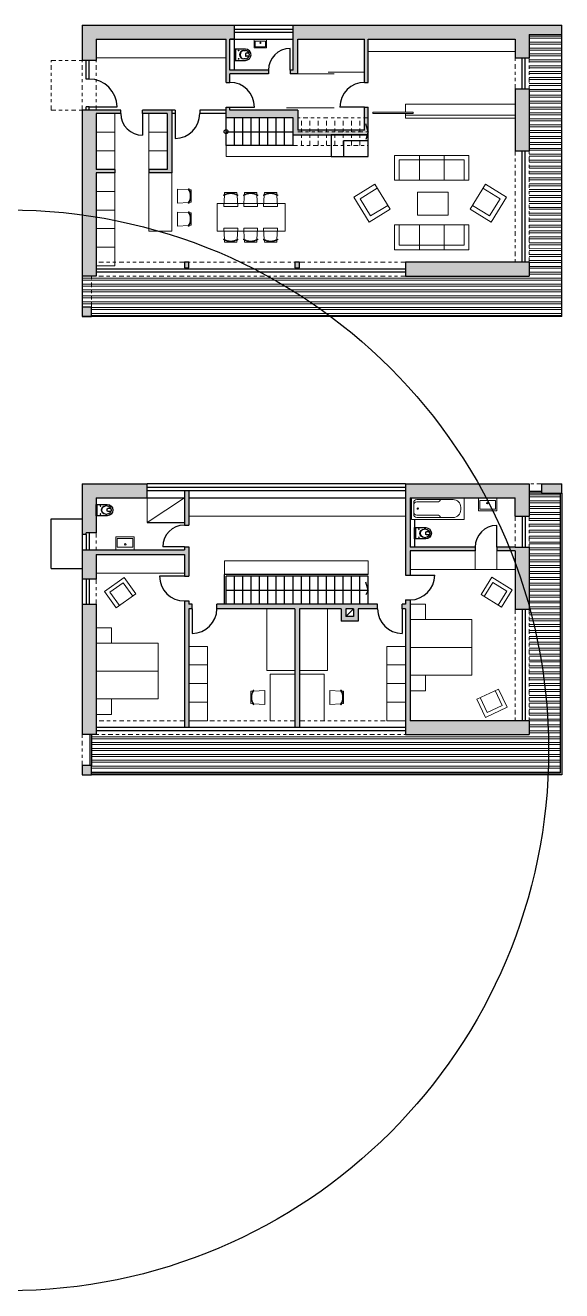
# Model space of a CAD drawing. Header units: millimetres. Extents: x -1097599 to -1097444, y -604198 to -604044.
# Drawn here: x -1097500.29 to -1097482.96, y -604084.94 to -604044.08 of the extents above; entities that cross this region are included whole.
import ezdxf

# ---------------------------------------------------------------- set-up
doc = ezdxf.new("R2010")
doc.units = ezdxf.units.MM
doc.linetypes.add('DIVIDE', pattern=[1.25, 0.5, -0.25, 0, -0.25, 0, -0.25])
doc.linetypes.add('ČERCHOVANÁ', pattern=[25.4, 12.7, -6.35, 0, -6.35])
doc.layers.add('FLOATING-WINDOWS', color=2, linetype='Continuous', plot=False)
for name, color, linetype in [('OSA', 7, 'ČERCHOVANÁ'), ('ZARIZOVAKY', 251, 'Continuous'), ('ZDIVO', 1, 'Continuous')]:
    doc.layers.add(name, color=color, linetype=linetype)
doc.layers.add('SRAFA', color=251, linetype='Continuous', lineweight=9)

# ---------------------------------------------------------------- blocks, each defined once
blk = doc.blocks.new('WC 540 Starck 3')
at = {"linetype": 'ByBlock'}
for p, q in [((81.017, 94.399), (80.66, 94.399)), ((80.982, 94.034), (80.982, 94.399)), ((81.017, 94.034), (81.017, 94.399)), ((80.568, 94.265), (80.637, 94.265)), ((80.568, 94.168), (80.637, 94.168)), ((80.657, 94.188), (80.657, 94.245)), ((80.66, 94.349), (80.713, 94.349)), ((80.713, 94.084), (80.66, 94.084)), ((80.66, 94.034), (81.017, 94.034))]:
    blk.add_line(p, q, dxfattribs=at)
for centre in [(80.88, 94.348), (80.88, 94.084)]:
    blk.add_circle(centre, 0.0102, dxfattribs=at)
for centre, radius, start, end in [((80.66, 94.216), 0.183, 90, 270), ((80.66, 94.216), 0.133, 90, 270), ((80.621, 94.216), 0.09, 165.9057, 194.0943), ((80.568, 94.23), 0.035, 90, 165.9057), ((80.568, 94.203), 0.035, 194.0943, 270), ((80.637, 94.245), 0.02, 360, 90), ((80.637, 94.188), 0.02, 270, 0), ((80.713, 94.216), 0.133, 270, 90), ((80.697, 94.216), 0.133, 276.5328, 83.4672)]:
    blk.add_arc(centre, radius, start, end, dxfattribs=at)
blk = doc.blocks.new('zidle450-p')
at = {"lineweight": 0}
for p, q in [((0.096, 0.228), (0.087, 0.233)), ((0.096, -0.228), (0.087, -0.233))]:
    blk.add_line(p, q, dxfattribs=at)
for points in [[(0.064, 0.204), (0, 0.2), (0, -0.2), (0.064, -0.204)], [(0.088, -0.205), (0.45, -0.225), (0.45, 0.225), (0.088, 0.205)]]:
    blk.add_lwpolyline(points, dxfattribs=at)
for centre, radius, start, end in [((0.45, 0), 0.436, 147.9324, 212.0676), ((0.45, 0), 0.416, 147.9482, 212.0518), ((0.085, 0.229), 0.005, 57.2679, 147.9324), ((0.093, 0.223), 0.005, 327.9482, 57.2679), ((0.085, -0.229), 0.005, 212.0676, 302.7321), ((0.093, -0.223), 0.005, 302.7321, 32.0518)]:
    blk.add_arc(centre, radius, start, end, dxfattribs=at)
blk = doc.blocks.new('sofa-3mist')
at = {"lineweight": 0}
for p, q in [((0, 0.8), (0, 0)), ((2.4, 0.8), (0, 0.8)), ((0.15, 0), (0.15, 0.65)), ((2.25, 0.65), (0.15, 0.65)), ((0.8, 0.8), (0.8, 0)), ((0.8, 0), (0.8, 0.8)), ((1.6, 0), (1.6, 0.8)), ((2.25, 0), (2.25, 0.65)), ((2.4, 0), (2.4, 0.8)), ((0, 0), (0.8, 0)), ((0.8, 0), (1.6, 0)), ((1.6, 0), (2.4, 0))]:
    blk.add_line(p, q, dxfattribs=at)
blk = doc.blocks.new('vana170')
at = {"linetype": 'Continuous', "lineweight": 0}
for p, q in [((1.7, 0.7), (0, 0.7)), ((0, 0.7), (0, 0)), ((0.07, 0.54), (0.07, 0.16)), ((1.34, 0.64), (0.17, 0.64)), ((0.837, 0.562), (0.17, 0.562)), ((1.7, 0), (1.7, 0.7)), ((0, 0), (1.7, 0)), ((0.837, 0.138), (0.17, 0.138)), ((0.17, 0.06), (1.34, 0.06)), ((1.59, 0.31), (1.59, 0.39))]:
    blk.add_line(p, q, dxfattribs=at)
blk.add_circle((0.2, 0.35), 0.0232, dxfattribs=at)
for centre, radius, start, end in [((0.17, 0.54), 0.1, 90, 180), ((0.17, 0.462), 0.1, 90, 180), ((0.837, 0.662), 0.1, 270, 347.2636), ((1.34, 0.39), 0.25, 0, 90), ((0.17, 0.238), 0.1, 180, 270), ((0.17, 0.16), 0.1, 180, 270), ((0.837, 0.038), 0.1, 12.7364, 90), ((1.34, 0.31), 0.25, 270, 0)]:
    blk.add_arc(centre, radius, start, end, dxfattribs=at)

msp = doc.modelspace()

# ---------------------------------------------------------------- hatches: boundary and pattern name
at = {"layer": 'SRAFA'}
h = msp.add_hatch(color=7, dxfattribs=at)
h.paths.add_polyline_path([(-1097482.96, -604044.385), (-1097482.96, -604044.085), (-1097484.01, -604044.085), (-1097484.01, -604044.385)])
h.paths.add_polyline_path([(-1097498.45, -604053.185), (-1097498.45, -604053.485), (-1097498.15, -604053.485), (-1097498.15, -604053.185)])
h.paths.add_polyline_path([(-1097484.46, -604044.535), (-1097484.46, -604045.135), (-1097484.01, -604045.135), (-1097484.01, -604044.085), (-1097491.635, -604044.085), (-1097491.635, -604045.535), (-1097491.735, -604045.535), (-1097491.735, -604045.65), (-1097491.485, -604045.65), (-1097491.485, -604044.535), (-1097489.325, -604044.535), (-1097489.325, -604045.927), (-1097489.21, -604045.927), (-1097489.21, -604044.535)])
h.paths.add_polyline_path([(-1097493.535, -604044.535), (-1097493.535, -604044.085), (-1097498.45, -604044.085), (-1097498.45, -604045.22), (-1097498, -604045.22), (-1097498, -604044.535), (-1097493.8, -604044.535), (-1097493.8, -604045.927), (-1097493.685, -604045.927), (-1097493.685, -604045.65), (-1097492.435, -604045.65), (-1097492.435, -604045.535), (-1097493.685, -604045.535), (-1097493.685, -604045.435), (-1097493.685, -604044.535)])
h.paths.add_polyline_path([(-1097498.45, -604052.185), (-1097498, -604052.185), (-1097498, -604051.735), (-1097498, -604048.85), (-1097497.4, -604048.85), (-1097497.4, -604048.735), (-1097498, -604048.735), (-1097498, -604046.935), (-1097497.2, -604046.935), (-1097497.2, -604046.82), (-1097498.45, -604046.82)])
h.paths.add_polyline_path([(-1097495.55, -604046.82), (-1097496.5, -604046.82), (-1097496.5, -604046.935), (-1097495.7, -604046.935), (-1097495.7, -604048.735), (-1097496.3, -604048.735), (-1097496.3, -604048.85), (-1097495.55, -604048.85)])
h.paths.add_polyline_path([(-1097484.01, -604046.135), (-1097484.46, -604046.135), (-1097484.46, -604048.135), (-1097484.01, -604048.135)])
h.paths.add_polyline_path([(-1097484.01, -604052.185), (-1097484.01, -604051.735), (-1097488.01, -604051.735), (-1097488.01, -604052.185)])
h.paths.add_polyline_path([(-1097491.43, -604051.735), (-1097491.58, -604051.735), (-1097491.58, -604051.91), (-1097491.43, -604051.91)])
h.paths.add_polyline_path([(-1097495, -604051.91), (-1097495, -604051.735), (-1097495.15, -604051.735), (-1097495.15, -604051.91)])
h.paths.add_polyline_path([(-1097490.56, -604047.47), (-1097490.83, -604047.47), (-1097491.485, -604047.47), (-1097491.485, -604046.82), (-1097493.685, -604046.82), (-1097493.685, -604046.727), (-1097493.8, -604046.727), (-1097493.8, -604047.07), (-1097491.635, -604047.07), (-1097491.64, -604047.62), (-1097490.83, -604047.62), (-1097490.41, -604047.62), (-1097489.21, -604047.62), (-1097489.21, -604046.727), (-1097489.325, -604046.727), (-1097489.325, -604047.47)])
h = msp.add_hatch(dxfattribs=at)
h.set_pattern_fill('ANSI32', color=256, scale=0.02, angle=135, style=0)
h.set_pattern_definition([(180, (0, 25.85467), (-1e-17, -0.1905), []), (180, (-0.0635, 25.91817), (-1e-17, -0.1905), [])])
h.paths.add_polyline_path([(-1097498.15, -604052.185), (-1097498.45, -604052.185), (-1097498.45, -604053.185), (-1097498.15, -604053.185)])
h.paths.add_polyline_path([(-1097498.15, -604053.185), (-1097498.15, -604053.485), (-1097482.96, -604053.485), (-1097482.96, -604044.385), (-1097484.01, -604044.385), (-1097484.01, -604045.135), (-1097484.01, -604046.135), (-1097484.01, -604048.135), (-1097484.01, -604051.735), (-1097484.01, -604052.185), (-1097488.01, -604052.185), (-1097498, -604052.185), (-1097498.15, -604052.185)])
h = msp.add_hatch(color=7, dxfattribs=at)
h.paths.add_polyline_path([(-1097498.15, -604067.986), (-1097498.45, -604067.986), (-1097498.45, -604068.286), (-1097498.15, -604068.286)])
h.paths.add_polyline_path([(-1097498, -604061.171), (-1097495.15, -604061.171), (-1097495.15, -604061.871), (-1097495, -604061.871), (-1097495, -604060.921), (-1097495.15, -604060.921), (-1097495.15, -604061.021), (-1097498.45, -604061.021), (-1097498.45, -604061.971), (-1097498, -604061.971)])
h.paths.add_polyline_path([(-1097498, -604062.771), (-1097498.45, -604062.771), (-1097498.45, -604066.986), (-1097498, -604066.986)])
h.paths.add_polyline_path([(-1097494.9, -604062.771), (-1097495, -604062.771), (-1097495, -604062.671), (-1097495.15, -604062.671), (-1097495.15, -604066.759), (-1097495, -604066.759), (-1097495, -604062.921), (-1097494.9, -604062.921)])
h.paths.add_polyline_path([(-1097488.91, -604062.771), (-1097494.1, -604062.771), (-1097494.1, -604062.921), (-1097491.58, -604062.921), (-1097491.58, -604066.759), (-1097491.43, -604066.759), (-1097491.43, -604062.921), (-1097490.085, -604062.921), (-1097490.085, -604063.321), (-1097489.535, -604063.321), (-1097489.535, -604062.921), (-1097489.685, -604062.921), (-1097489.685, -604063.171), (-1097489.935, -604063.171), (-1097489.935, -604062.921), (-1097489.685, -604062.921), (-1097489.535, -604062.921), (-1097488.91, -604062.921)])
h.paths.add_polyline_path([(-1097484.01, -604066.536), (-1097487.86, -604066.536), (-1097487.86, -604062.636), (-1097488.01, -604062.636), (-1097488.01, -604062.771), (-1097488.11, -604062.771), (-1097488.11, -604062.921), (-1097488.01, -604062.921), (-1097488.01, -604066.536), (-1097488.01, -604066.986), (-1097484.01, -604066.986)])
h.paths.add_polyline_path([(-1097484.01, -604060.936), (-1097484.46, -604060.936), (-1097485.06, -604060.936), (-1097485.06, -604061.051), (-1097484.46, -604061.051), (-1097484.46, -604062.936), (-1097484.01, -604062.936)])
h.paths.add_polyline_path([(-1097484.01, -604058.886), (-1097488.01, -604058.886), (-1097488.01, -604061.836), (-1097487.86, -604061.836), (-1097487.86, -604061.051), (-1097485.76, -604061.051), (-1097485.76, -604060.936), (-1097487.86, -604060.936), (-1097487.86, -604059.336), (-1097484.46, -604059.336), (-1097484.46, -604059.936), (-1097484.01, -604059.936)])
h.paths.add_polyline_path([(-1097495, -604059.111), (-1097495.15, -604059.111), (-1097495.15, -604060.221), (-1097495, -604060.221)])
h.paths.add_polyline_path([(-1097496.35, -604059.336), (-1097496.35, -604058.886), (-1097498.45, -604058.886), (-1097498.45, -604060.521), (-1097498.325, -604060.521), (-1097498.325, -604060.471), (-1097498, -604060.471), (-1097498, -604059.336)])
h.paths.add_polyline_path([(-1097483.61, -604058.886), (-1097483.61, -604059.186), (-1097482.96, -604059.186), (-1097482.96, -604058.886)])
h = msp.add_hatch(dxfattribs=at)
h.set_pattern_fill('ANSI32', color=256, scale=0.02, angle=135, style=0)
h.paths.add_polyline_path([(-1097483.01, -604059.186), (-1097483.61, -604059.186), (-1097484.01, -604059.186), (-1097484.01, -604059.936), (-1097484.01, -604060.936), (-1097484.01, -604062.936), (-1097484.01, -604066.536), (-1097484.01, -604066.986), (-1097488.01, -604066.986), (-1097498, -604066.986), (-1097498.15, -604066.986), (-1097498.15, -604067.986), (-1097498.15, -604068.236), (-1097483.01, -604068.236)])

# ---------------------------------------------------------------- linework, layer by layer
for p, q in [((-1097493.535, -604044.085), (-1097491.635, -604044.085)), ((-1097493.535, -604044.21), (-1097491.635, -604044.21)), ((-1097493.535, -604044.31), (-1097491.635, -604044.31)), ((-1097482.96, -604053.485), (-1097482.96, -604044.385)), ((-1097493.535, -604044.535), (-1097491.635, -604044.535)), ((-1097491.735, -604045.535), (-1097491.735, -604044.835)), ((-1097498.325, -604045.82), (-1097498.325, -604045.22)), ((-1097498.225, -604045.82), (-1097498.225, -604045.22)), ((-1097484.235, -604046.135), (-1097484.235, -604045.135)), ((-1097484.135, -604046.135), (-1097484.135, -604045.135)), ((-1097498.225, -604045.82), (-1097498.325, -604045.82)), ((-1097498.225, -604046.72), (-1097498.325, -604046.72)), ((-1097498.325, -604046.82), (-1097498.325, -604046.72)), ((-1097498.225, -604046.82), (-1097498.225, -604046.72)), ((-1097498.225, -604046.72), (-1097497.325, -604046.72)), ((-1097496.5, -604046.935), (-1097496.5, -604047.635)), ((-1097495.45, -604046.82), (-1097495.55, -604046.82)), ((-1097495.45, -604046.935), (-1097495.55, -604046.935)), ((-1097495.45, -604046.82), (-1097495.45, -604046.935)), ((-1097495.45, -604046.935), (-1097495.45, -604047.735)), ((-1097493.8, -604046.82), (-1097494.65, -604046.82)), ((-1097494.65, -604046.82), (-1097494.65, -604046.935)), ((-1097493.8, -604046.935), (-1097494.65, -604046.935)), ((-1097493.685, -604046.727), (-1097492.885, -604046.727)), ((-1097489.325, -604046.727), (-1097490.125, -604046.727)), ((-1097493.8, -604047.97), (-1097493.8, -604047.07)), ((-1097493.53, -604047.97), (-1097493.53, -604047.07)), ((-1097493.26, -604047.97), (-1097493.26, -604047.07)), ((-1097492.99, -604047.97), (-1097492.99, -604047.07)), ((-1097492.72, -604047.97), (-1097492.72, -604047.07)), ((-1097492.45, -604047.97), (-1097492.45, -604047.07)), ((-1097492.18, -604047.97), (-1097492.18, -604047.07)), ((-1097491.91, -604047.97), (-1097491.91, -604047.07)), ((-1097491.64, -604047.97), (-1097491.64, -604047.07)), ((-1097493.8, -604047.52), (-1097491.635, -604047.52)), ((-1097491.64, -604047.97), (-1097493.8, -604047.97)), ((-1097484.235, -604051.735), (-1097484.235, -604048.135)), ((-1097484.135, -604051.735), (-1097484.135, -604048.135)), ((-1097498.45, -604052.185), (-1097498.45, -604053.185)), ((-1097488.01, -604051.96), (-1097498, -604051.96)), ((-1097488.01, -604052.06), (-1097498, -604052.06)), ((-1097482.96, -604053.485), (-1097498.45, -604053.485)), ((-1097488.01, -604058.886), (-1097496.35, -604058.886)), ((-1097488.01, -604059.011), (-1097496.35, -604059.011)), ((-1097495.15, -604059.111), (-1097496.35, -604059.111)), ((-1097488.01, -604059.111), (-1097495, -604059.111)), ((-1097483.61, -604059.136), (-1097484.01, -604059.136)), ((-1097483.61, -604059.186), (-1097484.01, -604059.186)), ((-1097483.01, -604059.186), (-1097483.01, -604068.236)), ((-1097482.96, -604059.186), (-1097482.96, -604068.286)), ((-1097496.35, -604059.336), (-1097495.15, -604059.336)), ((-1097495, -604059.336), (-1097488.01, -604059.336)), ((-1097484.235, -604059.936), (-1097484.235, -604060.936)), ((-1097484.135, -604059.936), (-1097484.135, -604060.936)), ((-1097499.45, -604061.621), (-1097499.45, -604060.021)), ((-1097499.45, -604060.021), (-1097498.45, -604060.021)), ((-1097496.35, -604060.136), (-1097495.15, -604060.136)), ((-1097487.71, -604060.036), (-1097487.71, -604060.936)), ((-1097485.06, -604060.936), (-1097485.06, -604060.236)), ((-1097498.45, -604060.521), (-1097498.45, -604061.021)), ((-1097498.325, -604060.521), (-1097498.325, -604061.021)), ((-1097498.225, -604060.471), (-1097498.225, -604061.021)), ((-1097495.15, -604060.921), (-1097495.85, -604060.921)), ((-1097499.45, -604061.621), (-1097498.45, -604061.621)), ((-1097498.45, -604061.971), (-1097498.45, -604062.771)), ((-1097498.325, -604061.971), (-1097498.325, -604062.771)), ((-1097498.225, -604061.971), (-1097498.225, -604062.771)), ((-1097495.15, -604061.871), (-1097495.95, -604061.871)), ((-1097493.85, -604062.771), (-1097493.85, -604061.821)), ((-1097489.21, -604061.821), (-1097493.85, -604061.821)), ((-1097493.8, -604062.771), (-1097493.8, -604061.871)), ((-1097489.21, -604061.871), (-1097493.8, -604061.871)), ((-1097493.53, -604062.771), (-1097493.53, -604061.871)), ((-1097493.26, -604062.771), (-1097493.26, -604061.871)), ((-1097492.99, -604062.771), (-1097492.99, -604061.871)), ((-1097492.72, -604062.771), (-1097492.72, -604061.871)), ((-1097492.45, -604062.771), (-1097492.45, -604061.871)), ((-1097492.18, -604062.771), (-1097492.18, -604061.871)), ((-1097491.91, -604062.771), (-1097491.91, -604061.871)), ((-1097491.64, -604062.771), (-1097491.64, -604061.871)), ((-1097491.37, -604062.771), (-1097491.37, -604061.871)), ((-1097491.1, -604062.771), (-1097491.1, -604061.871)), ((-1097490.83, -604062.771), (-1097490.83, -604061.871)), ((-1097490.56, -604062.771), (-1097490.56, -604061.871)), ((-1097490.29, -604062.771), (-1097490.29, -604061.871)), ((-1097490.02, -604062.771), (-1097490.02, -604061.871)), ((-1097489.75, -604062.771), (-1097489.75, -604061.871)), ((-1097489.48, -604062.771), (-1097489.48, -604061.871)), ((-1097489.21, -604062.771), (-1097489.21, -604061.871)), ((-1097487.86, -604061.836), (-1097487.06, -604061.836)), ((-1097493.8, -604062.321), (-1097489.21, -604062.321)), ((-1097494.9, -604062.921), (-1097494.9, -604063.721)), ((-1097489.935, -604063.171), (-1097489.685, -604062.921)), ((-1097488.11, -604062.921), (-1097488.11, -604063.721)), ((-1097484.235, -604062.936), (-1097484.235, -604066.536)), ((-1097484.135, -604062.936), (-1097484.135, -604066.536)), ((-1097495.15, -604066.761), (-1097498, -604066.761)), ((-1097488.01, -604066.861), (-1097498, -604066.861)), ((-1097491.58, -604066.761), (-1097495, -604066.761)), ((-1097488.01, -604066.761), (-1097491.43, -604066.761)), ((-1097498.2, -604066.986), (-1097498.2, -604067.986)), ((-1097498.15, -604066.986), (-1097498.15, -604067.986)), ((-1097483.01, -604068.236), (-1097498.15, -604068.236)), ((-1097482.96, -604068.286), (-1097498.15, -604068.286))]:
    msp.add_line(p, q)
at = {"linetype": 'ByBlock'}
msp.add_line((-1097493.535, -604045.535), (-1097493.535, -604044.535), dxfattribs=at)
at = {"linetype": 'DIVIDE', "lineweight": 0, "ltscale": 0.3}
for p, q in [((-1097499.45, -604046.82), (-1097499.45, -604045.22)), ((-1097499.45, -604045.22), (-1097498.45, -604045.22)), ((-1097498.45, -604046.82), (-1097498.45, -604045.22)), ((-1097498, -604046.82), (-1097498, -604045.22)), ((-1097484.46, -604046.135), (-1097484.46, -604045.135)), ((-1097484.01, -604045.135), (-1097484.01, -604046.135)), ((-1097499.45, -604046.82), (-1097498.45, -604046.82)), ((-1097489.21, -604047.07), (-1097491.485, -604047.07)), ((-1097491.37, -604047.97), (-1097491.37, -604047.07)), ((-1097491.1, -604047.97), (-1097491.1, -604047.07)), ((-1097490.83, -604047.97), (-1097490.83, -604047.07)), ((-1097490.56, -604047.97), (-1097490.56, -604047.07)), ((-1097490.29, -604047.97), (-1097490.29, -604047.07)), ((-1097490.02, -604047.97), (-1097490.02, -604047.07)), ((-1097489.75, -604047.97), (-1097489.75, -604047.07)), ((-1097489.48, -604047.97), (-1097489.48, -604047.07)), ((-1097491.485, -604047.52), (-1097489.21, -604047.52)), ((-1097491.64, -604047.97), (-1097489.21, -604047.97)), ((-1097484.46, -604048.135), (-1097484.46, -604051.735)), ((-1097484.01, -604051.735), (-1097484.01, -604048.135)), ((-1097488.01, -604051.735), (-1097498, -604051.735)), ((-1097498.15, -604053.185), (-1097498.15, -604052.185)), ((-1097488.01, -604052.185), (-1097498, -604052.185)), ((-1097483.61, -604058.886), (-1097484.01, -604058.886)), ((-1097484.46, -604059.936), (-1097484.46, -604060.936)), ((-1097484.01, -604059.936), (-1097484.01, -604060.936)), ((-1097498, -604060.471), (-1097498, -604061.021)), ((-1097498, -604061.971), (-1097498, -604062.771)), ((-1097484.46, -604062.936), (-1097484.46, -604066.536)), ((-1097484.01, -604062.936), (-1097484.01, -604066.536)), ((-1097495.15, -604066.536), (-1097498, -604066.536)), ((-1097491.58, -604066.536), (-1097495, -604066.536)), ((-1097488.01, -604066.536), (-1097491.43, -604066.536)), ((-1097484.46, -604066.536), (-1097487.86, -604066.536)), ((-1097498.45, -604067.986), (-1097498.45, -604066.986)), ((-1097484.46, -604066.986), (-1097498, -604066.986))]:
    msp.add_line(p, q, dxfattribs=at)
for points in [[(-1097490.41, -604047.62), (-1097490.41, -604048.32), (-1097489.21, -604048.32), (-1097489.21, -604047.62)], [(-1097490.01, -604047.82), (-1097490.01, -604048.32), (-1097489.21, -604048.32), (-1097489.21, -604047.82)]]:
    msp.add_lwpolyline(points, close=True)
msp.add_circle((-1097493.8, -604047.52), 0.0649)
for centre, radius, start, end in [((-1097491.735, -604045.535), 0.7, 90, 180), ((-1097498.225, -604046.72), 0.9, 0, 90), ((-1097493.685, -604046.727), 0.8, 0, 90), ((-1097489.325, -604046.727), 0.8, 90, 180), ((-1097496.5, -604046.935), 0.7, 180, 270), ((-1097495.45, -604046.935), 0.8, 270, 0), ((-1097495.15, -604060.921), 0.7, 90, 180), ((-1097485.06, -604060.936), 0.7, 90, 180), ((-1097495.15, -604061.871), 0.8, 180, 270), ((-1097487.86, -604061.836), 0.8, 270, 0), ((-1097494.9, -604062.921), 0.8, 270, 360), ((-1097488.11, -604062.921), 0.8, 180, 270)]:
    msp.add_arc(centre, radius, start, end)
at = {"layer": 'FLOATING-WINDOWS'}
msp.add_circle((-1097500.833, -604067.492), 17.449, dxfattribs=at)
at = {"layer": 'OSA', "linetype": 'Continuous', "lineweight": 0}
for points in [[(-1097492.499, -604044.535), (-1097492.899, -604044.535), (-1097492.899, -604044.815), (-1097492.499, -604044.815)], [(-1097492.532, -604044.594), (-1097492.865, -604044.594), (-1097492.865, -604044.782), (-1097492.532, -604044.782)], [(-1097485.651, -604059.336), (-1097485.051, -604059.336), (-1097485.051, -604059.757), (-1097485.651, -604059.757)], [(-1097485.601, -604059.425), (-1097485.101, -604059.425), (-1097485.101, -604059.707), (-1097485.601, -604059.707)], [(-1097496.768, -604061.021), (-1097497.368, -604061.021), (-1097497.368, -604060.6), (-1097496.768, -604060.6)], [(-1097496.818, -604060.931), (-1097497.318, -604060.931), (-1097497.318, -604060.65), (-1097496.818, -604060.65)]]:
    msp.add_lwpolyline(points, close=True, dxfattribs=at)
for centre, radius in [((-1097492.692, -604044.651), 0.0168), ((-1097485.361, -604059.51), 0.0253), ((-1097497.058, -604060.846), 0.0253)]:
    msp.add_circle(centre, radius, dxfattribs=at)
at = {"layer": 'ZARIZOVAKY', "linetype": 'Continuous', "lineweight": 0}
for p, q in [((-1097498, -604045.135), (-1097493.8, -604045.135)), ((-1097489.21, -604044.935), (-1097484.46, -604044.935)), ((-1097491.485, -604045.65), (-1097490.305, -604045.65)), ((-1097490.505, -604045.6), (-1097489.325, -604045.6)), ((-1097497.4, -604046.935), (-1097497.4, -604048.735)), ((-1097496.3, -604046.935), (-1097496.3, -604048.735)), ((-1097491.851, -604046.749), (-1097490.305, -604046.749)), ((-1097488.01, -604046.885), (-1097488.01, -604046.635)), ((-1097488.01, -604046.635), (-1097484.46, -604046.635)), ((-1097488.01, -604047.085), (-1097488.01, -604046.935)), ((-1097488.01, -604046.985), (-1097484.46, -604046.985)), ((-1097488.01, -604047.085), (-1097484.46, -604047.085)), ((-1097497.4, -604047.535), (-1097498, -604047.535)), ((-1097496.3, -604047.535), (-1097495.7, -604047.535)), ((-1097497.4, -604048.135), (-1097498, -604048.135)), ((-1097496.3, -604048.135), (-1097495.7, -604048.135)), ((-1097493.8, -604048.32), (-1097493.8, -604047.97)), ((-1097490.41, -604048.32), (-1097493.8, -604048.32)), ((-1097497.4, -604048.85), (-1097497.4, -604051.85)), ((-1097496.3, -604048.85), (-1097496.3, -604050.735)), ((-1097495.55, -604048.85), (-1097495.55, -604050.735)), ((-1097489.677, -604049.632), (-1097488.994, -604049.215)), ((-1097488.916, -604049.343), (-1097489.471, -604049.682)), ((-1097488.994, -604049.215), (-1097488.499, -604050.026)), ((-1097485.427, -604049.215), (-1097485.922, -604050.026)), ((-1097485.505, -604049.343), (-1097484.95, -604049.682)), ((-1097484.744, -604049.632), (-1097485.427, -604049.215)), ((-1097497.4, -604049.45), (-1097498, -604049.45)), ((-1097489.182, -604050.443), (-1097489.677, -604049.632)), ((-1097489.132, -604050.237), (-1097489.471, -604049.682)), ((-1097485.289, -604050.237), (-1097484.95, -604049.682)), ((-1097485.239, -604050.443), (-1097484.744, -604049.632)), ((-1097497.4, -604050.05), (-1097498, -604050.05)), ((-1097488.499, -604050.026), (-1097489.182, -604050.443)), ((-1097488.577, -604049.898), (-1097489.132, -604050.237)), ((-1097485.922, -604050.026), (-1097485.239, -604050.443)), ((-1097485.844, -604049.898), (-1097485.289, -604050.237)), ((-1097497.4, -604050.65), (-1097498, -604050.65)), ((-1097495.55, -604050.735), (-1097496.3, -604050.735)), ((-1097497.4, -604051.25), (-1097498, -604051.25)), ((-1097497.4, -604051.85), (-1097498, -604051.85)), ((-1097496.35, -604059.336), (-1097496.35, -604060.136)), ((-1097496.35, -604060.136), (-1097495.15, -604059.336)), ((-1097495, -604059.936), (-1097488.01, -604059.936)), ((-1097485.76, -604061.051), (-1097485.76, -604061.651)), ((-1097485.06, -604061.051), (-1097485.06, -604061.651)), ((-1097489.21, -604061.371), (-1097493.85, -604061.371)), ((-1097493.85, -604061.371), (-1097493.85, -604061.821)), ((-1097489.21, -604061.371), (-1097489.21, -604061.821)), ((-1097498, -604061.771), (-1097495.15, -604061.771)), ((-1097497.096, -604061.914), (-1097497.726, -604062.361)), ((-1097496.72, -604062.444), (-1097497.096, -604061.914)), ((-1097485.76, -604061.651), (-1097487.86, -604061.651)), ((-1097485.76, -604061.651), (-1097485.06, -604061.651)), ((-1097485.564, -604062.458), (-1097485.219, -604061.907)), ((-1097485.219, -604061.907), (-1097484.565, -604062.317)), ((-1097484.46, -604061.651), (-1097485.06, -604061.651)), ((-1097497.726, -604062.361), (-1097497.349, -604062.891)), ((-1097497.125, -604062.084), (-1097497.556, -604062.39)), ((-1097497.25, -604062.821), (-1097497.556, -604062.39)), ((-1097497.349, -604062.891), (-1097496.72, -604062.444)), ((-1097496.819, -604062.515), (-1097497.125, -604062.084)), ((-1097484.91, -604062.868), (-1097485.564, -604062.458)), ((-1097485.461, -604062.523), (-1097485.18, -604062.075)), ((-1097485.18, -604062.075), (-1097484.733, -604062.356)), ((-1097485.013, -604062.803), (-1097484.733, -604062.356)), ((-1097484.565, -604062.317), (-1097484.91, -604062.868)), ((-1097494.4, -604064.136), (-1097495, -604064.136)), ((-1097494.4, -604064.136), (-1097494.4, -604066.536)), ((-1097488.61, -604064.136), (-1097488.61, -604066.536)), ((-1097488.61, -604064.136), (-1097488.01, -604064.136)), ((-1097485.86, -604064.171), (-1097487.86, -604064.171)), ((-1097494.4, -604064.736), (-1097495, -604064.736)), ((-1097488.61, -604064.736), (-1097488.01, -604064.736)), ((-1097496, -604064.936), (-1097498, -604064.936)), ((-1097492.38, -604065.036), (-1097492.38, -604066.536)), ((-1097492.38, -604065.036), (-1097491.58, -604065.036)), ((-1097490.63, -604065.036), (-1097491.43, -604065.036)), ((-1097490.63, -604065.036), (-1097490.63, -604066.536)), ((-1097494.4, -604065.336), (-1097495, -604065.336)), ((-1097488.61, -604065.336), (-1097488.01, -604065.336)), ((-1097485.003, -604065.514), (-1097485.7, -604065.845)), ((-1097485.113, -604065.566), (-1097484.886, -604066.044)), ((-1097484.724, -604066.102), (-1097485.003, -604065.514)), ((-1097494.4, -604065.936), (-1097495, -604065.936)), ((-1097488.61, -604065.936), (-1097488.01, -604065.936)), ((-1097485.7, -604065.845), (-1097485.422, -604066.432)), ((-1097485.59, -604065.793), (-1097485.364, -604066.27)), ((-1097485.422, -604066.432), (-1097484.724, -604066.102)), ((-1097485.364, -604066.27), (-1097484.886, -604066.044)), ((-1097494.4, -604066.536), (-1097495, -604066.536)), ((-1097488.61, -604066.536), (-1097488.01, -604066.536))]:
    msp.add_line(p, q, dxfattribs=at)
for points in [[(-1097487.759, -604046.885), (-1097489.059, -604046.885), (-1097489.059, -604046.935), (-1097487.759, -604046.935)], [(-1097487.614, -604050.217), (-1097486.632, -604050.217), (-1097486.632, -604049.476), (-1097487.614, -604049.476)], [(-1097491.89, -604049.835), (-1097491.89, -604050.735), (-1097494.09, -604050.735), (-1097494.09, -604049.835)], [(-1097487.36, -604063.271), (-1097487.86, -604063.271), (-1097487.86, -604062.771), (-1097487.36, -604062.771)], [(-1097492.48, -604062.921), (-1097492.48, -604064.921), (-1097491.58, -604064.921), (-1097491.58, -604062.921)], [(-1097490.53, -604062.921), (-1097490.53, -604064.921), (-1097491.43, -604064.921), (-1097491.43, -604062.921)], [(-1097487.86, -604065.071), (-1097485.86, -604065.071), (-1097485.86, -604063.271), (-1097487.86, -604063.271)], [(-1097497.5, -604064.036), (-1097498, -604064.036), (-1097498, -604063.536), (-1097497.5, -604063.536)], [(-1097498, -604065.836), (-1097496, -604065.836), (-1097496, -604064.036), (-1097498, -604064.036)], [(-1097487.36, -604065.571), (-1097487.86, -604065.571), (-1097487.86, -604065.071), (-1097487.36, -604065.071)], [(-1097497.5, -604066.336), (-1097498, -604066.336), (-1097498, -604065.836), (-1097497.5, -604065.836)]]:
    msp.add_lwpolyline(points, close=True, dxfattribs=at)
at = {"layer": 'ZDIVO'}
for p, q in [((-1097498.45, -604044.085), (-1097493.535, -604044.085)), ((-1097498.45, -604044.085), (-1097498.45, -604045.22)), ((-1097493.535, -604044.535), (-1097493.535, -604044.085)), ((-1097491.635, -604044.085), (-1097484.01, -604044.085)), ((-1097491.635, -604045.535), (-1097491.635, -604044.085)), ((-1097484.01, -604044.085), (-1097482.96, -604044.085)), ((-1097484.01, -604044.385), (-1097484.01, -604045.135)), ((-1097484.01, -604044.385), (-1097482.96, -604044.385)), ((-1097482.96, -604044.385), (-1097482.96, -604044.085)), ((-1097498, -604044.535), (-1097498, -604045.22)), ((-1097498, -604044.535), (-1097493.8, -604044.535)), ((-1097493.8, -604045.927), (-1097493.8, -604044.535)), ((-1097493.535, -604044.535), (-1097493.685, -604044.535)), ((-1097493.685, -604044.535), (-1097493.535, -604044.535)), ((-1097493.685, -604045.535), (-1097493.685, -604044.535)), ((-1097493.685, -604044.735), (-1097493.685, -604044.535)), ((-1097491.485, -604044.535), (-1097489.325, -604044.535)), ((-1097491.485, -604045.65), (-1097491.485, -604044.535)), ((-1097489.325, -604045.927), (-1097489.325, -604044.535)), ((-1097489.21, -604045.927), (-1097489.21, -604044.535)), ((-1097489.21, -604044.535), (-1097484.46, -604044.535)), ((-1097484.46, -604044.535), (-1097484.46, -604045.135)), ((-1097498, -604045.22), (-1097498.45, -604045.22)), ((-1097484.46, -604045.135), (-1097484.01, -604045.135)), ((-1097493.685, -604045.535), (-1097493.685, -604045.435)), ((-1097492.435, -604045.535), (-1097493.685, -604045.535)), ((-1097493.685, -604045.927), (-1097493.685, -604045.65)), ((-1097492.435, -604045.65), (-1097493.685, -604045.65)), ((-1097492.435, -604045.535), (-1097492.435, -604045.65)), ((-1097491.635, -604045.535), (-1097491.735, -604045.535)), ((-1097491.735, -604045.535), (-1097491.735, -604045.65)), ((-1097491.485, -604045.65), (-1097491.735, -604045.65)), ((-1097493.8, -604045.927), (-1097493.685, -604045.927)), ((-1097489.325, -604045.927), (-1097489.21, -604045.927)), ((-1097484.46, -604046.135), (-1097484.46, -604048.135)), ((-1097484.46, -604046.135), (-1097484.01, -604046.135)), ((-1097484.01, -604046.135), (-1097484.01, -604048.135)), ((-1097498.45, -604046.82), (-1097498.45, -604052.185)), ((-1097497.2, -604046.82), (-1097498.45, -604046.82)), ((-1097498, -604046.935), (-1097498, -604048.735)), ((-1097497.2, -604046.935), (-1097498, -604046.935)), ((-1097497.2, -604046.935), (-1097497.2, -604046.82)), ((-1097495.55, -604046.82), (-1097496.5, -604046.82)), ((-1097496.5, -604046.935), (-1097496.5, -604046.82)), ((-1097495.7, -604046.935), (-1097496.5, -604046.935)), ((-1097495.7, -604046.935), (-1097495.7, -604048.735)), ((-1097495.55, -604046.82), (-1097495.55, -604048.85)), ((-1097493.8, -604047.07), (-1097493.8, -604046.727)), ((-1097493.8, -604046.727), (-1097493.685, -604046.727)), ((-1097493.685, -604046.82), (-1097493.685, -604046.727)), ((-1097491.485, -604046.82), (-1097493.685, -604046.82)), ((-1097491.485, -604046.82), (-1097491.485, -604047.47)), ((-1097489.325, -604046.727), (-1097489.21, -604046.727)), ((-1097489.325, -604047.47), (-1097489.325, -604046.727)), ((-1097489.21, -604047.62), (-1097489.21, -604046.727)), ((-1097491.635, -604047.07), (-1097493.8, -604047.07)), ((-1097491.635, -604047.62), (-1097491.635, -604047.07)), ((-1097489.21, -604047.52), (-1097489.286, -604047.268)), ((-1097491.635, -604047.62), (-1097489.21, -604047.62)), ((-1097489.325, -604047.47), (-1097491.485, -604047.47)), ((-1097489.21, -604047.52), (-1097489.286, -604047.771)), ((-1097484.46, -604048.135), (-1097484.01, -604048.135)), ((-1097497.4, -604048.735), (-1097498, -604048.735)), ((-1097498, -604048.85), (-1097498, -604051.735)), ((-1097497.4, -604048.85), (-1097498, -604048.85)), ((-1097497.4, -604048.735), (-1097497.4, -604048.85)), ((-1097495.7, -604048.735), (-1097496.3, -604048.735)), ((-1097496.3, -604048.735), (-1097496.3, -604048.85)), ((-1097495.55, -604048.85), (-1097496.3, -604048.85)), ((-1097498, -604051.735), (-1097498, -604052.185)), ((-1097484.01, -604051.735), (-1097488.01, -604051.735)), ((-1097488.01, -604051.735), (-1097488.01, -604052.185)), ((-1097484.01, -604051.735), (-1097484.01, -604052.185)), ((-1097498, -604052.185), (-1097498.45, -604052.185)), ((-1097488.01, -604052.185), (-1097484.01, -604052.185)), ((-1097498.45, -604058.886), (-1097496.35, -604058.886)), ((-1097498.45, -604058.886), (-1097498.45, -604060.521)), ((-1097496.35, -604059.336), (-1097496.35, -604058.886)), ((-1097495.15, -604059.111), (-1097495.15, -604060.221)), ((-1097495, -604059.111), (-1097495.15, -604059.111)), ((-1097495, -604059.111), (-1097495, -604060.221)), ((-1097488.01, -604058.886), (-1097484.01, -604058.886)), ((-1097488.01, -604058.886), (-1097488.01, -604061.836)), ((-1097484.01, -604058.886), (-1097484.01, -604059.936)), ((-1097483.61, -604058.886), (-1097482.96, -604058.886)), ((-1097483.61, -604058.886), (-1097483.61, -604059.186)), ((-1097483.61, -604059.186), (-1097482.96, -604059.186)), ((-1097482.96, -604059.186), (-1097482.96, -604058.886)), ((-1097498, -604059.336), (-1097496.35, -604059.336)), ((-1097498, -604059.336), (-1097498, -604060.471)), ((-1097487.86, -604059.336), (-1097484.46, -604059.336)), ((-1097487.86, -604059.336), (-1097487.86, -604060.936)), ((-1097484.46, -604059.936), (-1097484.46, -604059.336)), ((-1097484.46, -604059.936), (-1097484.01, -604059.936)), ((-1097495.15, -604060.221), (-1097495, -604060.221)), ((-1097498.325, -604060.521), (-1097498.45, -604060.521)), ((-1097498, -604060.471), (-1097498.325, -604060.471)), ((-1097498.325, -604060.521), (-1097498.325, -604060.471)), ((-1097498.45, -604061.021), (-1097495.15, -604061.021)), ((-1097498.45, -604061.021), (-1097498.45, -604061.971)), ((-1097498, -604061.171), (-1097495.15, -604061.171)), ((-1097498, -604061.171), (-1097498, -604061.971)), ((-1097495.15, -604060.921), (-1097495, -604060.921)), ((-1097495.15, -604060.921), (-1097495.15, -604061.021)), ((-1097495.15, -604061.171), (-1097495.15, -604061.871)), ((-1097495, -604060.921), (-1097495, -604061.871)), ((-1097485.76, -604060.936), (-1097487.86, -604060.936)), ((-1097485.76, -604061.051), (-1097487.86, -604061.051)), ((-1097487.86, -604061.051), (-1097487.86, -604061.836)), ((-1097485.76, -604060.936), (-1097485.76, -604061.051)), ((-1097484.46, -604060.936), (-1097485.06, -604060.936)), ((-1097485.06, -604060.936), (-1097485.06, -604061.051)), ((-1097484.46, -604061.051), (-1097485.06, -604061.051)), ((-1097484.46, -604060.936), (-1097484.01, -604060.936)), ((-1097484.46, -604061.051), (-1097484.46, -604062.936)), ((-1097484.01, -604060.936), (-1097484.01, -604062.936)), ((-1097498, -604061.971), (-1097498.45, -604061.971)), ((-1097495.15, -604061.871), (-1097495, -604061.871)), ((-1097488.01, -604061.836), (-1097487.86, -604061.836)), ((-1097489.21, -604062.321), (-1097489.286, -604062.069)), ((-1097489.21, -604062.321), (-1097489.286, -604062.472)), ((-1097498.45, -604062.771), (-1097498.45, -604066.986)), ((-1097498.45, -604062.771), (-1097498, -604062.771)), ((-1097498, -604062.771), (-1097498, -604066.986)), ((-1097495.15, -604062.671), (-1097495.15, -604066.759)), ((-1097495.15, -604062.671), (-1097495, -604062.671)), ((-1097495, -604062.671), (-1097495, -604062.771)), ((-1097494.9, -604062.771), (-1097495, -604062.771)), ((-1097494.9, -604062.921), (-1097494.9, -604062.771)), ((-1097488.91, -604062.771), (-1097494.1, -604062.771)), ((-1097494.1, -604062.921), (-1097494.1, -604062.771)), ((-1097488.91, -604062.921), (-1097488.91, -604062.771)), ((-1097488.01, -604062.771), (-1097488.11, -604062.771)), ((-1097488.11, -604062.921), (-1097488.11, -604062.771)), ((-1097488.01, -604062.636), (-1097488.01, -604062.771)), ((-1097488.01, -604062.636), (-1097487.86, -604062.636)), ((-1097487.86, -604062.636), (-1097487.86, -604066.536)), ((-1097494.9, -604062.921), (-1097495, -604062.921)), ((-1097495, -604062.921), (-1097495, -604066.759)), ((-1097491.58, -604062.921), (-1097494.1, -604062.921)), ((-1097491.58, -604062.921), (-1097491.58, -604066.759)), ((-1097491.43, -604062.921), (-1097491.43, -604066.759)), ((-1097490.085, -604062.921), (-1097491.43, -604062.921)), ((-1097490.085, -604062.921), (-1097490.085, -604063.321)), ((-1097489.935, -604062.921), (-1097489.935, -604063.171)), ((-1097489.685, -604062.921), (-1097489.935, -604062.921)), ((-1097489.685, -604063.171), (-1097489.935, -604063.171)), ((-1097489.685, -604062.921), (-1097489.685, -604063.171)), ((-1097488.91, -604062.921), (-1097489.535, -604062.921)), ((-1097489.535, -604062.921), (-1097489.535, -604063.321)), ((-1097488.01, -604062.921), (-1097488.11, -604062.921)), ((-1097488.01, -604062.921), (-1097488.01, -604066.536)), ((-1097484.46, -604062.936), (-1097484.01, -604062.936)), ((-1097489.535, -604063.321), (-1097490.085, -604063.321)), ((-1097488.01, -604066.536), (-1097488.01, -604066.986)), ((-1097484.01, -604066.536), (-1097487.86, -604066.536)), ((-1097484.01, -604066.536), (-1097484.01, -604066.986)), ((-1097495, -604066.759), (-1097495.15, -604066.759)), ((-1097491.43, -604066.759), (-1097491.58, -604066.759)), ((-1097498, -604066.986), (-1097498.45, -604066.986)), ((-1097488.01, -604066.986), (-1097484.01, -604066.986))]:
    msp.add_line(p, q, dxfattribs=at)
for points in [[(-1097495.15, -604051.91), (-1097495, -604051.91), (-1097495, -604051.735), (-1097495.15, -604051.735)], [(-1097491.58, -604051.91), (-1097491.43, -604051.91), (-1097491.43, -604051.735), (-1097491.58, -604051.735)], [(-1097498.15, -604053.185), (-1097498.45, -604053.185), (-1097498.45, -604053.485), (-1097498.15, -604053.485)], [(-1097498.15, -604067.986), (-1097498.45, -604067.986), (-1097498.45, -604068.286), (-1097498.15, -604068.286)]]:
    msp.add_lwpolyline(points, close=True, dxfattribs=at)

# ---------------------------------------------------------------- block references
at = {"linetype": 'ByBlock', "rotation": 180.0000000180362}
msp.add_blockref('WC 540 Starck 3', (-1097412.518, -603950.818), dxfattribs=at)
at = {"linetype": 'ByBlock', "xscale": -1, "rotation": 359.9999999819637}
for p in [(-1097416.983, -604153.952), (-1097406.693, -604154.702)]:
    msp.add_blockref('WC 540 Starck 3', p, dxfattribs=at)
at = {"linetype": 'Continuous', "lineweight": 70, "xscale": -1, "rotation": 179.999999888089}
msp.add_blockref('vana170', (-1097487.81, -604059.336), dxfattribs=at)
at = {"layer": 'ZARIZOVAKY', "linetype": 'Continuous', "lineweight": 0, "xscale": -1}
for name, p, rotation in [('sofa-3mist', (-1097485.956, -604049.083), 359.999999971476), ('zidle450-p', (-1097493.65, -604051.084), 270.0000000004424), ('zidle450-p', (-1097493.008, -604051.084), 270.0000000004424), ('zidle450-p', (-1097492.363, -604051.084), 270.0000000004424), ('zidle450-p', (-1097493.005, -604065.786), 180.0000000004425)]:
    msp.add_blockref(name, p, dxfattribs=dict(at, rotation=rotation))
at = {"layer": 'ZARIZOVAKY', "linetype": 'Continuous', "lineweight": 0}
for name, p, rotation in [('zidle450-p', (-1097494.925, -604049.598), 179.9999999995575), ('zidle450-p', (-1097493.65, -604049.486), 269.9999999995575), ('zidle450-p', (-1097493.008, -604049.486), 269.9999999995575), ('zidle450-p', (-1097492.363, -604049.486), 269.9999999995575), ('zidle450-p', (-1097494.925, -604050.34), 179.9999999995575), ('sofa-3mist', (-1097485.956, -604050.53), 180.0000000139847), ('zidle450-p', (-1097490.005, -604065.786), 179.9999999995575)]:
    msp.add_blockref(name, p, dxfattribs=dict(at, rotation=rotation))

doc.saveas('drawing.dxf')
